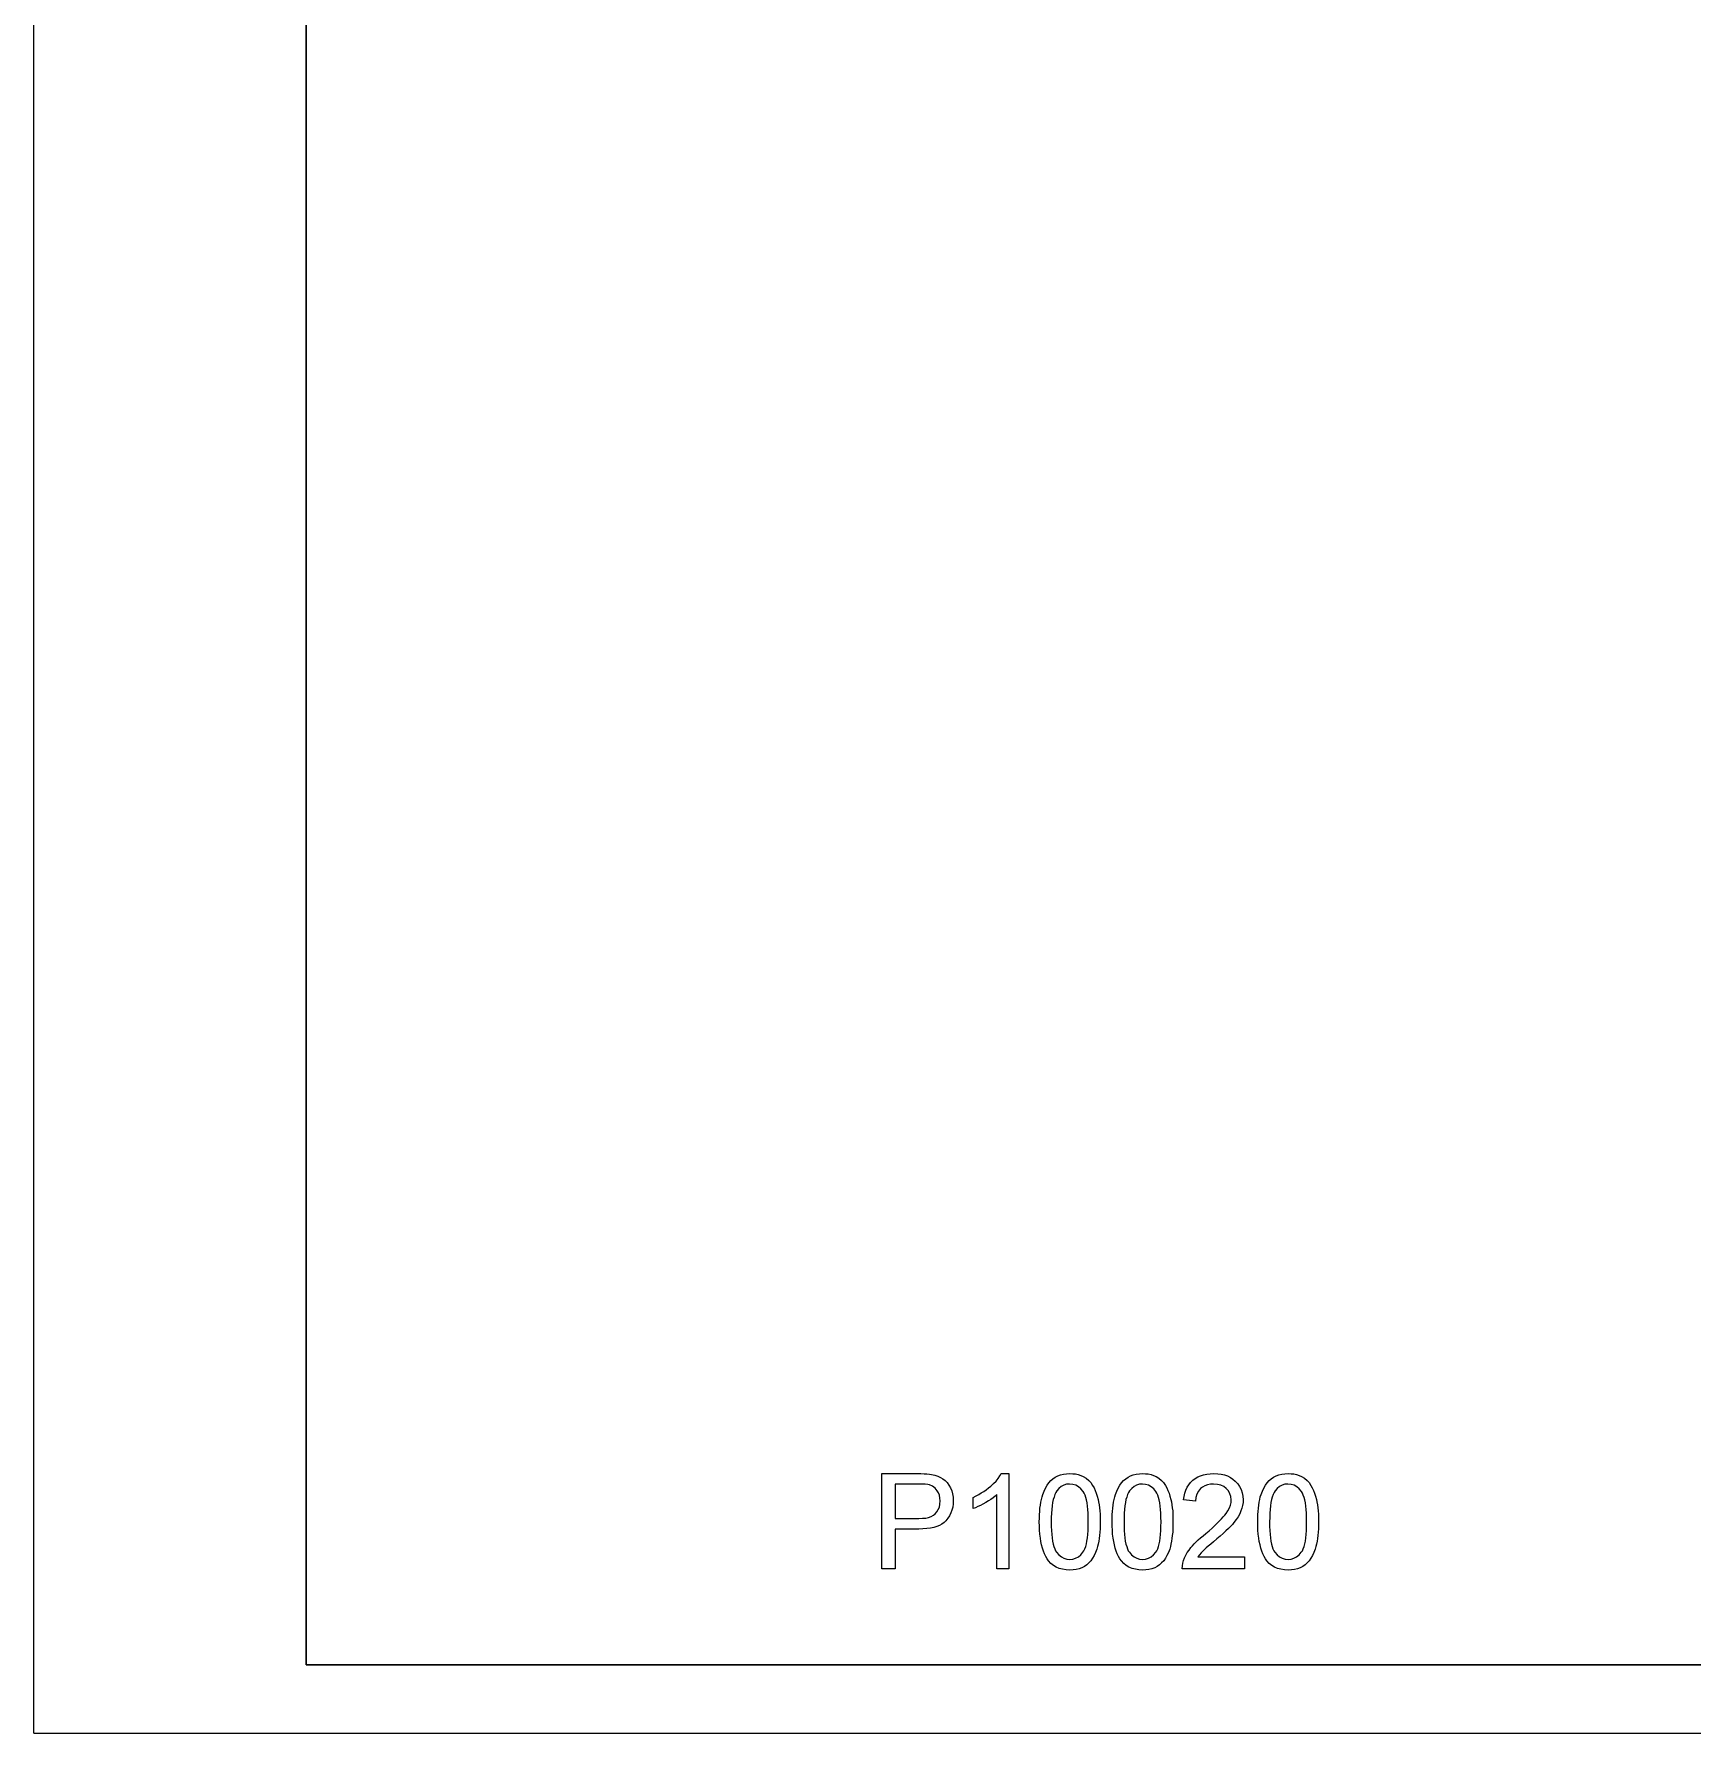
# Model space of a CAD drawing. Extents: x 0 to 297, y 0 to 547.
# Drawn here: x 0 to 121.8, y 0 to 124.9 of the extents above; entities that cross this region are included whole.
import ezdxf

# ---------------------------------------------------------------- set-up
doc = ezdxf.new("R2010")
doc.units = 0

msp = doc.modelspace()

# ---------------------------------------------------------------- linework, layer by layer
at = {"color": 7, "lineweight": 13}
for q in [(0, 420), (297, 0)]:
    msp.add_line((0, 0), q, dxfattribs=at)
at = {"color": 7, "lineweight": 30}
for q in [(20, 415), (292, 5)]:
    msp.add_line((20, 5), q, dxfattribs=at)
at = {"color": 7, "lineweight": 13}
for points in [[(62.3, 12.07), (62.3, 19.07), (64.9, 19.07), (65.16, 19.07), (65.4, 19.06), (65.61, 19.05), (65.79, 19.03), (65.95, 19.01), (66.19, 18.96), (66.41, 18.88), (66.61, 18.79), (66.79, 18.69), (66.96, 18.55), (67.1, 18.4), (67.23, 18.22), (67.35, 18.02), (67.44, 17.8), (67.5, 17.57), (67.54, 17.33), (67.55, 17.08), (67.54, 16.84), (67.51, 16.6), (67.45, 16.38), (67.38, 16.17), (67.27, 15.97), (67.15, 15.78), (67, 15.6), (66.87, 15.47), (66.72, 15.36), (66.54, 15.26), (66.34, 15.18), (66.12, 15.11), (65.88, 15.06), (65.61, 15.02), (65.32, 15), (65.02, 14.99), (63.28, 14.99), (63.28, 12.07)], [(71.64, 12.07), (70.76, 12.07), (70.76, 17.53), (70.63, 17.41), (70.48, 17.29), (70.31, 17.17), (70.13, 17.06), (69.93, 16.94), (69.73, 16.83), (69.54, 16.72), (69.36, 16.64), (69.18, 16.56), (69.01, 16.49), (69.01, 17.32), (69.22, 17.42), (69.42, 17.53), (69.61, 17.64), (69.79, 17.75), (69.97, 17.88), (70.14, 18.01), (70.3, 18.14), (70.5, 18.33), (70.69, 18.52), (70.84, 18.71), (70.97, 18.89), (71.07, 19.07), (71.64, 19.07)], [(73.87, 15.52), (73.88, 15.79), (73.89, 16.05), (73.9, 16.29), (73.92, 16.53), (73.95, 16.75), (73.99, 16.96), (74.03, 17.16), (74.07, 17.35), (74.12, 17.53), (74.22, 17.78), (74.32, 18), (74.44, 18.21), (74.57, 18.39), (74.71, 18.55), (74.87, 18.69), (75.04, 18.81), (75.23, 18.9), (75.43, 18.98), (75.64, 19.03), (75.87, 19.06), (76.11, 19.07), (76.33, 19.06), (76.53, 19.04), (76.73, 18.99), (76.92, 18.93), (77.1, 18.85), (77.31, 18.72), (77.5, 18.57), (77.66, 18.4), (77.79, 18.2), (77.89, 18.02), (77.97, 17.83), (78.05, 17.62), (78.13, 17.4), (78.19, 17.16), (78.23, 16.98), (78.27, 16.78), (78.3, 16.56), (78.32, 16.33), (78.33, 16.08), (78.34, 15.81), (78.35, 15.52), (78.34, 15.25), (78.33, 15), (78.32, 14.76), (78.3, 14.52), (78.27, 14.3), (78.24, 14.09), (78.2, 13.89), (78.15, 13.7), (78.1, 13.52), (78.01, 13.27), (77.91, 13.05), (77.79, 12.84), (77.66, 12.66), (77.52, 12.5), (77.36, 12.36), (77.19, 12.24), (77, 12.15), (76.8, 12.07), (76.58, 12.02), (76.35, 11.99), (76.11, 11.98), (75.84, 11.99), (75.58, 12.03), (75.34, 12.1), (75.12, 12.19), (74.91, 12.32), (74.72, 12.47), (74.55, 12.65), (74.44, 12.81), (74.35, 12.98), (74.26, 13.17), (74.18, 13.37), (74.11, 13.59), (74.04, 13.82), (73.99, 14.07), (73.95, 14.33), (73.92, 14.61), (73.89, 14.9), (73.88, 15.2)], [(79.22, 15.52), (79.22, 15.79), (79.23, 16.05), (79.25, 16.29), (79.27, 16.53), (79.3, 16.75), (79.33, 16.96), (79.37, 17.16), (79.42, 17.35), (79.47, 17.53), (79.56, 17.78), (79.67, 18), (79.78, 18.21), (79.91, 18.39), (80.06, 18.55), (80.22, 18.69), (80.39, 18.81), (80.57, 18.9), (80.77, 18.98), (80.99, 19.03), (81.22, 19.06), (81.46, 19.07), (81.67, 19.06), (81.88, 19.04), (82.08, 18.99), (82.27, 18.93), (82.45, 18.85), (82.66, 18.72), (82.84, 18.57), (83, 18.4), (83.14, 18.2), (83.23, 18.02), (83.32, 17.83), (83.4, 17.62), (83.47, 17.4), (83.54, 17.16), (83.58, 16.98), (83.62, 16.78), (83.64, 16.56), (83.67, 16.33), (83.68, 16.08), (83.69, 15.81), (83.69, 15.52), (83.69, 15.25), (83.68, 15), (83.67, 14.76), (83.64, 14.52), (83.62, 14.3), (83.58, 14.09), (83.54, 13.89), (83.5, 13.7), (83.45, 13.52), (83.36, 13.27), (83.25, 13.05), (83.14, 12.84), (83.01, 12.66), (82.86, 12.5), (82.7, 12.36), (82.53, 12.24), (82.35, 12.15), (82.15, 12.07), (81.93, 12.02), (81.7, 11.99), (81.46, 11.98), (81.18, 11.99), (80.93, 12.03), (80.69, 12.1), (80.46, 12.19), (80.26, 12.32), (80.07, 12.47), (79.9, 12.65), (79.79, 12.81), (79.69, 12.98), (79.6, 13.17), (79.52, 13.37), (79.45, 13.59), (79.39, 13.82), (79.34, 14.07), (79.3, 14.33), (79.26, 14.61), (79.24, 14.9), (79.23, 15.2)], [(88.94, 12.95), (88.94, 12.07), (84.37, 12.07), (84.38, 12.28), (84.41, 12.49), (84.47, 12.68), (84.54, 12.88), (84.64, 13.07), (84.74, 13.26), (84.87, 13.44), (85.01, 13.63), (85.12, 13.76), (85.25, 13.9), (85.39, 14.04), (85.54, 14.19), (85.71, 14.34), (85.9, 14.5), (86.1, 14.66), (86.34, 14.86), (86.56, 15.06), (86.76, 15.25), (86.95, 15.42), (87.11, 15.59), (87.26, 15.74), (87.39, 15.88), (87.5, 16.01), (87.59, 16.13), (87.73, 16.34), (87.84, 16.54), (87.91, 16.75), (87.96, 16.95), (87.97, 17.14), (87.95, 17.38), (87.88, 17.59), (87.77, 17.79), (87.61, 17.96), (87.42, 18.11), (87.2, 18.21), (86.96, 18.27), (86.68, 18.29), (86.45, 18.28), (86.24, 18.24), (86.04, 18.17), (85.87, 18.08), (85.71, 17.96), (85.56, 17.78), (85.44, 17.56), (85.37, 17.31), (85.35, 17.03), (84.47, 17.13), (84.51, 17.39), (84.56, 17.63), (84.64, 17.86), (84.73, 18.07), (84.85, 18.25), (84.99, 18.42), (85.14, 18.58), (85.32, 18.71), (85.51, 18.82), (85.71, 18.91), (85.94, 18.98), (86.18, 19.03), (86.43, 19.06), (86.7, 19.07), (86.98, 19.06), (87.24, 19.03), (87.48, 18.97), (87.7, 18.89), (87.91, 18.79), (88.1, 18.66), (88.27, 18.52), (88.45, 18.32), (88.59, 18.12), (88.7, 17.89), (88.78, 17.66), (88.83, 17.41), (88.85, 17.14), (88.84, 16.93), (88.81, 16.72), (88.76, 16.52), (88.69, 16.32), (88.6, 16.11), (88.48, 15.9), (88.34, 15.69), (88.17, 15.47), (88.06, 15.33), (87.92, 15.19), (87.76, 15.03), (87.58, 14.85), (87.38, 14.67), (87.16, 14.47), (86.92, 14.26), (86.68, 14.06), (86.47, 13.88), (86.28, 13.73), (86.13, 13.6), (86.01, 13.49), (85.91, 13.4), (85.76, 13.25), (85.63, 13.1), (85.52, 12.95)], [(89.92, 15.52), (89.92, 15.79), (89.93, 16.05), (89.94, 16.29), (89.97, 16.53), (89.99, 16.75), (90.03, 16.96), (90.07, 17.16), (90.11, 17.35), (90.17, 17.53), (90.26, 17.78), (90.36, 18), (90.48, 18.21), (90.61, 18.39), (90.75, 18.55), (90.91, 18.69), (91.08, 18.81), (91.27, 18.9), (91.47, 18.98), (91.68, 19.03), (91.91, 19.06), (92.15, 19.07), (92.37, 19.06), (92.58, 19.04), (92.77, 18.99), (92.96, 18.93), (93.14, 18.85), (93.35, 18.72), (93.54, 18.57), (93.7, 18.4), (93.83, 18.2), (93.93, 18.02), (94.02, 17.83), (94.1, 17.62), (94.17, 17.4), (94.23, 17.16), (94.27, 16.98), (94.31, 16.78), (94.34, 16.56), (94.36, 16.33), (94.38, 16.08), (94.39, 15.81), (94.39, 15.52), (94.39, 15.25), (94.38, 15), (94.36, 14.76), (94.34, 14.52), (94.31, 14.3), (94.28, 14.09), (94.24, 13.89), (94.19, 13.7), (94.14, 13.52), (94.05, 13.27), (93.95, 13.05), (93.83, 12.84), (93.7, 12.66), (93.56, 12.5), (93.4, 12.36), (93.23, 12.24), (93.04, 12.15), (92.84, 12.07), (92.63, 12.02), (92.4, 11.99), (92.15, 11.98), (91.88, 11.99), (91.62, 12.03), (91.38, 12.1), (91.16, 12.19), (90.95, 12.32), (90.77, 12.47), (90.6, 12.65), (90.49, 12.81), (90.39, 12.98), (90.3, 13.17), (90.22, 13.37), (90.15, 13.59), (90.09, 13.82), (90.03, 14.07), (89.99, 14.33), (89.96, 14.61), (89.93, 14.9), (89.92, 15.2)], [(63.28, 15.77), (65.01, 15.77), (65.28, 15.78), (65.52, 15.8), (65.74, 15.85), (65.93, 15.92), (66.09, 16), (66.22, 16.1), (66.35, 16.25), (66.45, 16.42), (66.53, 16.61), (66.57, 16.82), (66.58, 17.06), (66.57, 17.27), (66.53, 17.47), (66.46, 17.65), (66.37, 17.81), (66.21, 18), (66.03, 18.14), (65.81, 18.23), (65.68, 18.26), (65.49, 18.28), (65.26, 18.29), (64.99, 18.29), (63.28, 18.29)], [(74.75, 15.52), (74.75, 15.19), (74.77, 14.89), (74.78, 14.6), (74.81, 14.34), (74.85, 14.11), (74.89, 13.89), (74.94, 13.7), (75, 13.54), (75.07, 13.4), (75.14, 13.28), (75.31, 13.09), (75.49, 12.94), (75.68, 12.84), (75.89, 12.77), (76.11, 12.75), (76.33, 12.77), (76.54, 12.84), (76.74, 12.94), (76.91, 13.09), (77.08, 13.28), (77.15, 13.4), (77.22, 13.54), (77.28, 13.71), (77.33, 13.9), (77.37, 14.11), (77.41, 14.34), (77.44, 14.6), (77.46, 14.89), (77.47, 15.19), (77.47, 15.52), (77.47, 15.85), (77.46, 16.15), (77.44, 16.43), (77.41, 16.68), (77.38, 16.91), (77.33, 17.13), (77.29, 17.31), (77.23, 17.48), (77.16, 17.62), (77.09, 17.74), (76.93, 17.94), (76.75, 18.1), (76.55, 18.21), (76.34, 18.27), (76.1, 18.29), (75.88, 18.28), (75.67, 18.22), (75.48, 18.12), (75.31, 17.98), (75.16, 17.81), (75.08, 17.68), (75.01, 17.52), (74.95, 17.34), (74.9, 17.15), (74.85, 16.93), (74.81, 16.69), (74.79, 16.43), (74.77, 16.15), (74.75, 15.85)], [(80.1, 15.52), (80.1, 15.19), (80.11, 14.89), (80.13, 14.6), (80.16, 14.34), (80.19, 14.11), (80.24, 13.89), (80.29, 13.7), (80.35, 13.54), (80.41, 13.4), (80.49, 13.28), (80.65, 13.09), (80.83, 12.94), (81.03, 12.84), (81.23, 12.77), (81.46, 12.75), (81.68, 12.77), (81.89, 12.84), (82.08, 12.94), (82.26, 13.09), (82.43, 13.28), (82.5, 13.4), (82.57, 13.54), (82.63, 13.71), (82.68, 13.9), (82.72, 14.11), (82.76, 14.34), (82.78, 14.6), (82.8, 14.89), (82.81, 15.19), (82.82, 15.52), (82.81, 15.85), (82.8, 16.15), (82.78, 16.43), (82.76, 16.68), (82.72, 16.91), (82.68, 17.13), (82.63, 17.31), (82.58, 17.48), (82.51, 17.62), (82.44, 17.74), (82.28, 17.94), (82.1, 18.1), (81.9, 18.21), (81.68, 18.27), (81.45, 18.29), (81.23, 18.28), (81.02, 18.22), (80.83, 18.12), (80.66, 17.98), (80.5, 17.81), (80.43, 17.68), (80.36, 17.52), (80.3, 17.34), (80.24, 17.15), (80.2, 16.93), (80.16, 16.69), (80.13, 16.43), (80.11, 16.15), (80.1, 15.85)], [(90.79, 15.52), (90.79, 15.19), (90.81, 14.89), (90.83, 14.6), (90.85, 14.34), (90.89, 14.11), (90.93, 13.89), (90.98, 13.7), (91.04, 13.54), (91.11, 13.4), (91.18, 13.28), (91.35, 13.09), (91.53, 12.94), (91.72, 12.84), (91.93, 12.77), (92.15, 12.75), (92.38, 12.77), (92.58, 12.84), (92.78, 12.94), (92.96, 13.09), (93.12, 13.28), (93.2, 13.4), (93.26, 13.54), (93.32, 13.71), (93.37, 13.9), (93.42, 14.11), (93.45, 14.34), (93.48, 14.6), (93.5, 14.89), (93.51, 15.19), (93.51, 15.52), (93.51, 15.85), (93.5, 16.15), (93.48, 16.43), (93.45, 16.68), (93.42, 16.91), (93.38, 17.13), (93.33, 17.31), (93.27, 17.48), (93.2, 17.62), (93.13, 17.74), (92.97, 17.94), (92.79, 18.1), (92.59, 18.21), (92.38, 18.27), (92.14, 18.29), (91.92, 18.28), (91.72, 18.22), (91.53, 18.12), (91.35, 17.98), (91.2, 17.81), (91.12, 17.68), (91.05, 17.52), (90.99, 17.34), (90.94, 17.15), (90.89, 16.93), (90.86, 16.69), (90.83, 16.43), (90.81, 16.15), (90.8, 15.85)]]:
    msp.add_lwpolyline(points, close=True, dxfattribs=at)

doc.saveas('drawing.dxf')
